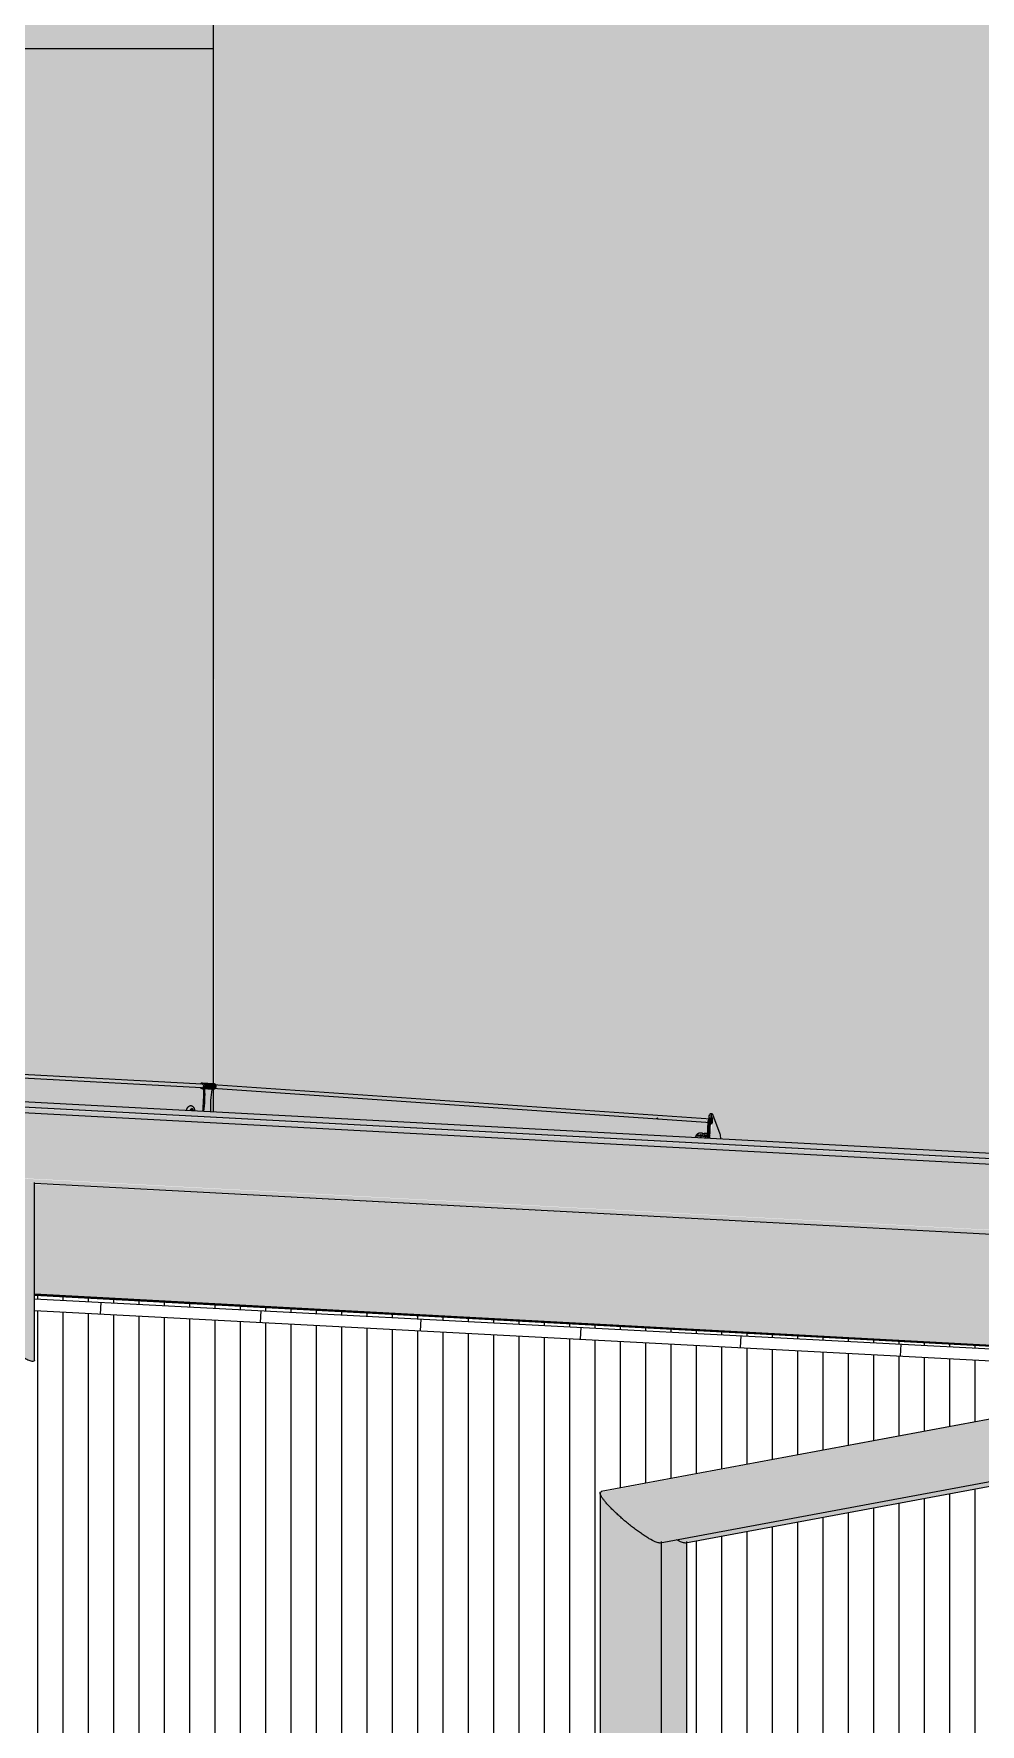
# Model space of a CAD drawing. Header units: millimetres. Extents: x -4612930 to -4329258, y -1064 to 30311.
# Drawn here: x -4517590 to -4515279, y 8950 to 13081 of the extents above; entities that cross this region are included whole.
import ezdxf

# ---------------------------------------------------------------- set-up
doc = ezdxf.new("R2010")
doc.units = ezdxf.units.MM
for name, color, linetype, lineweight in [('A-CLNG', 13, 'Continuous', 5), ('A-CLNG-PATT', 13, 'Continuous', 5), ('A-GENM', 13, 'Continuous', 5), ('A-ROOF', 132, 'Continuous', 5), ('A-ROOF-OTLN', 132, 'Continuous', 5), ('A-ROOF-PATT', 132, 'Continuous', 5), ('A-WALL-PATT', 111, 'Continuous', 5), ('P-SANR-FIXT', 6, 'Continuous', 5), ('Q-SPCQ', 91, 'Continuous', 5)]:
    doc.layers.add(name, color=color, linetype=linetype, lineweight=lineweight)

# ---------------------------------------------------------------- blocks, each defined once
blk = doc.blocks.new('Generic Models 1 - Generic Models 1-392193-SOUTH WEST')
at = {"layer": 'A-GENM'}
h = blk.add_hatch(color=256, dxfattribs=at)
h.paths.add_polyline_path([(-4517150.7, 10446.2), (-4517151.4, 10502.4), (-4517155.3, 10500.4), (-4517158.7, 10454.8), (-4517157, 10446.6), (-4517151.4, 10446.3)])
h.paths.add_polyline_path([(-4517177.5, 10447.7), (-4517175.2, 10471.7), (-4517172.2, 10500.1), (-4517173.7, 10503.6), (-4517181.3, 10506.1), (-4517184.3, 10506.7), (-4518389.3, 10570.1), (-4518394.6, 10567.3), (-4518398, 10521.7), (-4518396.3, 10512.7), (-4517178.4, 10447.7)])
h.paths.add_polyline_path([(-4517197.5, 10449.4), (-4517213.5, 10450.2), (-4517201.1, 10455.1), (-4517198.3, 10452.4)])
h.paths.add_polyline_path([(-4518416.9, 10513.8), (-4518414.6, 10538.5), (-4518411.5, 10566.9), (-4518413.1, 10570.5), (-4518419.4, 10572.1), (-4518423.6, 10573.6), (-4519628.6, 10636.9), (-4519633.7, 10636.1), (-4519637.3, 10588.5), (-4519635.7, 10578.9), (-4518417.7, 10513.9)])
h.paths.add_polyline_path([(-4517181.6, 10514.6), (-4517178, 10516.9), (-4517150.7, 10516.9), (-4517150.7, 13200), (-4520499.3, 13200), (-4520528.4, 12600), (-4520803.7, 12389.6), (-4520803.7, 10709.9), (-4519654.8, 10649.4), (-4519656.7, 10650.6), (-4519626.3, 10647), (-4519624.1, 10646.3), (-4518415.5, 10582.5), (-4518417.3, 10583.7), (-4518387, 10580.2), (-4518381.6, 10579.3), (-4517184, 10514.7)])
h.paths.add_polyline_path([(-4518436.8, 10516.2), (-4518449.4, 10518.7), (-4518440.1, 10521.7), (-4518437.7, 10519.2)])
h.paths.add_polyline_path([(-4519656.4, 10580), (-4519653.9, 10605.3), (-4519650.8, 10633.7), (-4519652.4, 10637.3), (-4519658.7, 10638.9), (-4519663, 10640.4), (-4520803.7, 10701.9), (-4520803.7, 10641.2), (-4519657.1, 10580)])
h.paths.add_polyline_path([(-4519676.2, 10583.1), (-4519688.7, 10585.5), (-4519679.5, 10588.5), (-4519677, 10586.1)])
h = blk.add_hatch(color=256, dxfattribs=at)
edge = h.paths.add_edge_path()
edge.add_line((-4513507.5, 13200), (-4517150.7, 13200))
edge.add_line((-4517150.7, 13200), (-4517148.7, 10514.1))
edge.add_line((-4517148.7, 10514.1), (-4517145.4, 10511.9))
edge.add_line((-4517145.4, 10511.9), (-4517145.8, 10505.4))
edge.add_line((-4517145.8, 10505.4), (-4517150.7, 10502.4))
edge.add_line((-4517150.7, 10502.4), (-4517150.7, 10446.2))
edge.add_line((-4517150.7, 10446.2), (-4515945, 10383))
edge.add_line((-4515945, 10383), (-4515945.4, 10385.1))
edge.add_line((-4515945.4, 10385.1), (-4515972.3, 10386.5))
edge.add_line((-4515972.3, 10386.5), (-4515969.3, 10390.9))
edge.add_line((-4515969.3, 10390.9), (-4515961.6, 10392.5))
edge.add_line((-4515961.6, 10392.5), (-4515953.5, 10391.2))
edge.add_line((-4515953.5, 10391.2), (-4515950, 10392.3))
edge.add_line((-4515950, 10392.3), (-4515944.5, 10392.5))
edge.add_line((-4515944.5, 10392.5), (-4515940.5, 10424.6))
edge.add_line((-4515940.5, 10424.6), (-4515937.9, 10424.5))
edge.add_line((-4515937.9, 10424.5), (-4515935.6, 10418.9))
edge.add_line((-4515935.6, 10418.9), (-4515933.3, 10418.9))
edge.add_line((-4515933.3, 10418.9), (-4515932.5, 10424.2))
edge.add_line((-4515932.5, 10424.2), (-4515931.7, 10439.9))
edge.add_line((-4515931.7, 10439.9), (-4515913.7, 10392.5))
edge.add_line((-4515913.7, 10392.5), (-4515912.6, 10380.1))
edge.add_line((-4515912.6, 10380.1), (-4513739.8, 10264.2))
edge.add_line((-4513739.8, 10264.2), (-4513507.5, 10251.8))
h.paths.add_polyline_path([(-4516064.5, 10430.4), (-4516071.4, 10430.4), (-4516067, 10433.5)])
for p, q in [((-4517150.8, 10515.4), (-4517150.8, 13200)), ((-4519987.3, 13044.9), (-4517150.8, 13044.9)), ((-4517150.8, 10515.4), (-4517150.8, 13044.9)), ((-4517150.8, 10446.2), (-4517150.8, 10502.8)), ((-4517150.8, 10446.2), (-4517150.8, 10502.8))]:
    blk.add_line(p, q, dxfattribs=at)
blk = doc.blocks.new('Downpipe - L Spreader - Default-1877085-SOUTH WEST')
at = {"layer": 'P-SANR-FIXT'}
for points in [[(-4515999.5, 9393.1), (-4514155.7, 9736.9), (-4514164.4, 9739.1), (-4514193.7, 9755.4), (-4514213.7, 9768.1), (-4514215.5, 9738.1), (-4514217.6, 9736.9), (-4516019.8, 9400.8), (-4516008.2, 9395.2)], [(-4516057.4, 5200), (-4515995.6, 5200), (-4515995.6, 9393.8), (-4515999.5, 9393.1), (-4516008.2, 9395.2), (-4516021.8, 9400.5), (-4516057.4, 9393.1), (-4516057.4, 5427.3)]]:
    blk.add_hatch(color=256, dxfattribs=at).paths.add_polyline_path(points)
for p, q in [((-4515998.1, 9393.2), (-4514154.4, 9737)), ((-4515995.4, 5200), (-4515995.4, 9396.5))]:
    blk.add_line(p, q, dxfattribs=at)
blk.add_open_spline([(-4515998.1, 9393.2), (-4515998.5, 9393.1), (-4516000.9, 9392.9), (-4516007.2, 9394.5), (-4516015.4, 9398.4), (-4516019.7, 9400.7)], degree=3, knots=[0.4809899, 0.4809899, 0.4809899, 0.4809899, 0.5, 0.5833333, 0.6584469, 0.6584469, 0.6584469, 0.6584469], dxfattribs=at)
blk = doc.blocks.new('Downpipe - L Spreader - Default-1309617-SOUTH WEST')
at = {"layer": 'P-SANR-FIXT'}
blk.add_hatch(color=256, dxfattribs=at).paths.add_polyline_path([(-4517592.4, 9836.9), (-4517588.5, 9839.1), (-4517588.5, 10273.7), (-4517615.1, 10274.7), (-4517650.4, 10274.7), (-4517649, 9868.4), (-4517614.1, 9845.3), (-4517601.2, 9839.1)])
blk.add_line((-4517588.4, 9840.3), (-4517588.4, 10274.4), dxfattribs=at)
blk.add_open_spline([(-4517588.4, 9840.3), (-4517588.4, 9839.9), (-4517588.6, 9837.8), (-4517591.6, 9836.2), (-4517600.5, 9838.4), (-4517611.4, 9843.7), (-4517621.8, 9849.8), (-4517630.4, 9855.2), (-4517638, 9860.4), (-4517644.3, 9864.9), (-4517647.4, 9867.2), (-4517649, 9868.4)], degree=3, knots=[0.3944422, 0.3944422, 0.3944422, 0.3944422, 0.4166667, 0.5, 0.5833333, 0.6666667, 0.7083333, 0.75, 0.7916667, 0.8125, 0.8333333, 0.8333333, 0.8333333, 0.8333333], dxfattribs=at)
blk = doc.blocks.new('Downpipe - L Spreader - Default-V69-SOUTH WEST')
at = {"layer": 'P-SANR-FIXT'}
for points in [[(-4516156.7, 9456), (-4514312.9, 9799.9), (-4514339.6, 9824.7), (-4514513.9, 9834), (-4514525.9, 9829.7), (-4514400.8, 9820.9), (-4514405, 9793.4), (-4514660.4, 9806.7), (-4516207.1, 9516.8), (-4516205.9, 9510.5), (-4516188.8, 9487.5), (-4516174.2, 9472.3)], [(-4516061.3, 9393.1), (-4514219.7, 9737.5), (-4514231.9, 9741.8), (-4514255.6, 9755.4), (-4514298.7, 9787.8), (-4514312.9, 9799.9), (-4516156.7, 9456), (-4516117.9, 9424.5), (-4516083, 9401.5), (-4516070.1, 9395.2)], [(-4516207.1, 5200), (-4516156.7, 5200), (-4516156.7, 9456), (-4516188.8, 9487.5), (-4516205.9, 9510.5), (-4516207.1, 9510.5), (-4516207.1, 5427.3)], [(-4516156.7, 5200), (-4516057.4, 5200), (-4516057.4, 9393.8), (-4516061.3, 9393.1), (-4516075.8, 9398), (-4516099.4, 9411.5), (-4516137.5, 9439.7), (-4516156.7, 9456), (-4516156.7, 5427.3)]]:
    blk.add_hatch(color=256, dxfattribs=at).paths.add_polyline_path(points)
for p, q in [((-4514660.6, 9806.8), (-4516204.5, 9518.8)), ((-4516060, 9393.2), (-4514216.2, 9737)), ((-4516207.2, 9515.5), (-4516207.2, 5200)), ((-4516057.2, 5200), (-4516057.2, 9396.5))]:
    blk.add_line(p, q, dxfattribs=at)
for points, knots in [([(-4516156.7, 9456), (-4516159.7, 9458.8), (-4516165.8, 9464.3), (-4516174.3, 9472.3), (-4516182.1, 9480.2), (-4516187.8, 9486.3), (-4516192, 9491), (-4516195.8, 9495.5), (-4516199.8, 9500.6), (-4516203.6, 9506.1), (-4516206.1, 9510.7), (-4516207.3, 9514.3), (-4516207.3, 9517.9), (-4516205.3, 9518.9), (-4516203.1, 9518.9)], [0, 0, 0, 0, 0.0416667, 0.0833333, 0.125, 0.1666667, 0.1875, 0.2083333, 0.25, 0.2916667, 0.3333333, 0.375, 0.4166667, 0.5, 0.5, 0.5, 0.5]), ([(-4516060, 9393.2), (-4516060.4, 9393.1), (-4516062.8, 9392.9), (-4516069.3, 9394.5), (-4516080.3, 9399.8), (-4516090.7, 9406), (-4516099.3, 9411.4), (-4516106.9, 9416.6), (-4516113.1, 9421.1), (-4516119.5, 9425.7), (-4516127.6, 9431.9), (-4516137.5, 9439.7), (-4516147.2, 9447.7), (-4516153.6, 9453.2), (-4516156.7, 9456)], [0.4809899, 0.4809899, 0.4809899, 0.4809899, 0.5, 0.5833333, 0.6666667, 0.7083333, 0.75, 0.7916667, 0.8125, 0.8333333, 0.875, 0.9166667, 0.9583333, 1, 1, 1, 1])]:
    blk.add_open_spline(points, degree=3, knots=knots, dxfattribs=at)
blk = doc.blocks.new('Static Line_Sayfa_Metal Deck_Pan Mount - Up to 15 _ pitch - Max 2 Users-1848369-SOUTH WEST')
at = {"layer": 'Q-SPCQ'}
h = blk.add_hatch(color=256, dxfattribs=at)
h.paths.add_polyline_path([(-4517174.3, 10506.2), (-4517172.9, 10509.5), (-4517173, 10510.1), (-4518385, 10573.4), (-4518385.1, 10571.5), (-4517178.7, 10506.4)])
h.paths.add_polyline_path([(-4518413.7, 10573), (-4518412.2, 10575.9), (-4518412.3, 10577), (-4519624.4, 10640.2), (-4519624.4, 10638.3), (-4518418, 10573.3)])
h.paths.add_polyline_path([(-4519653, 10639.9), (-4519651.6, 10642.8), (-4519651.7, 10643.8), (-4520863.7, 10706.9), (-4520863.8, 10705.2), (-4519657.3, 10640.1)])
h.paths.add_polyline_path([(-4520892.3, 10706.7), (-4520890.9, 10709.6), (-4520891, 10710.6), (-4522103.1, 10773.7), (-4522103.1, 10772), (-4520896.7, 10706.9)])
h.paths.add_polyline_path([(-4522131.7, 10773.5), (-4522130.2, 10776.4), (-4522130.4, 10777.5), (-4523342.4, 10840.8), (-4523342.5, 10838.8), (-4522136, 10773.8)])
h.paths.add_polyline_path([(-4523371, 10840.4), (-4523369.6, 10843.3), (-4523369.7, 10844.3), (-4524581.7, 10907.7), (-4524581.8, 10905.7), (-4523375.4, 10840.6)])
h.paths.add_polyline_path([(-4524610.3, 10907.2), (-4524608.9, 10910.6), (-4524609, 10911.1), (-4525821.1, 10974.5), (-4525821.1, 10972.5), (-4524614.1, 10907.4)])
h.paths.add_polyline_path([(-4525849.7, 10974), (-4525848.2, 10977.3), (-4525848.4, 10978), (-4527060.4, 11041.3), (-4527060.5, 11039.3), (-4525854, 10974.3)])
h.paths.add_polyline_path([(-4527089, 11040.9), (-4527087.6, 11044.1), (-4527088.2, 11044.8), (-4528299.7, 11108.2), (-4528299.8, 11106.2), (-4527093.4, 11041.1)])
h.paths.add_polyline_path([(-4528328.4, 11107.7), (-4528326.9, 11110.8), (-4528327, 11111.7), (-4529539.1, 11175), (-4529539.1, 11173), (-4528332.7, 11107.9)])
h.paths.add_polyline_path([(-4529567.7, 11174.5), (-4529566.3, 11177.5), (-4529566.4, 11178.5), (-4530778.4, 11241.9), (-4530778.2, 11239.8), (-4529572, 11174.8)])
h = blk.add_hatch(color=256, dxfattribs=at)
h.paths.add_polyline_path([(-4517172.8, 10510.1), (-4517173.9, 10514.2), (-4518384.8, 10577.5), (-4518384.8, 10575.5), (-4517173, 10510.1)])
h.paths.add_polyline_path([(-4518412.2, 10576.9), (-4518413.2, 10581), (-4519624.2, 10644.3), (-4519624.1, 10642.3), (-4518412.3, 10577)])
h.paths.add_polyline_path([(-4519651.5, 10643.8), (-4519652.6, 10647.8), (-4520863.5, 10711.1), (-4520863.4, 10709.1), (-4519651.7, 10643.8)])
h.paths.add_polyline_path([(-4520890.8, 10710.6), (-4520891.9, 10714.7), (-4522102.8, 10778), (-4522102.8, 10776), (-4520891, 10710.6)])
h.paths.add_polyline_path([(-4522130.2, 10777.5), (-4522131.2, 10781.5), (-4523342.2, 10844.8), (-4523342.1, 10842.8), (-4522130.4, 10777.5)])
h.paths.add_polyline_path([(-4523369.5, 10844.3), (-4523370.6, 10848.4), (-4524581.5, 10911.7), (-4524581.5, 10909.7), (-4523369.7, 10844.3)])
h.paths.add_polyline_path([(-4524608.9, 10911.1), (-4524609.9, 10915.2), (-4525820.9, 10978.5), (-4525820.8, 10976.5), (-4524609, 10911.1)])
h.paths.add_polyline_path([(-4525848.2, 10978), (-4525849.2, 10982), (-4527060.2, 11045.1), (-4527060.1, 11043.3), (-4525848.4, 10978)])
h.paths.add_polyline_path([(-4527087.5, 11044.8), (-4527088.6, 11048.9), (-4528299.5, 11112), (-4528299.5, 11110.2), (-4527087.7, 11044.8)])
h.paths.add_polyline_path([(-4528326.9, 11111.6), (-4528327.9, 11115.7), (-4529538.9, 11178.9), (-4529538.8, 11177), (-4528327, 11111.7)])
h.paths.add_polyline_path([(-4529566.2, 11178.5), (-4529567.3, 11182.5), (-4530778.2, 11245.7), (-4530778.1, 11243.8), (-4529566.4, 11178.5)])
h = blk.add_hatch(color=256, dxfattribs=at)
h.paths.add_polyline_path([(-4517176.4, 10505.1), (-4517178.7, 10506.4), (-4517178.7, 10505.2)])
h.paths.add_polyline_path([(-4517173.9, 10514.2), (-4517179.5, 10515.7), (-4517178, 10514.4)])
for points in [[(-4517151.4, 10502.4), (-4517145.8, 10505.4), (-4517147.6, 10513.4), (-4517150.8, 10515.4), (-4517176.6, 10516), (-4517172.8, 10511.1), (-4517175.3, 10505.7), (-4517175.4, 10503.7), (-4517153.7, 10502.6)], [(-4517174.6, 10447.5), (-4517172.2, 10476.2), (-4517173, 10502.6), (-4517175.1, 10502.4), (-4517175.6, 10467.1), (-4517175.6, 10447.6)], [(-4517158.5, 10446.6), (-4517157, 10486.6), (-4517155, 10502.8), (-4517172.2, 10502.8), (-4517173.5, 10455.6), (-4517174.5, 10447.5), (-4517160.6, 10446.8)], [(-4517155, 10502.8), (-4517157, 10504), (-4517157, 10502.9)], [(-4517197.5, 10449.4), (-4517201.1, 10455.1), (-4517203.7, 10456.8), (-4517208.7, 10453.4), (-4517208.9, 10452.4), (-4517208.9, 10450), (-4517198.6, 10449.4)], [(-4516064.5, 10430.4), (-4516067, 10433.5), (-4516071.4, 10430.4)], [(-4515940.1, 10381.6), (-4515937.9, 10424.5), (-4515942.8, 10424.5), (-4515944.3, 10381.8), (-4515940.5, 10381.6)], [(-4515964.1, 10386.1), (-4515964.3, 10392.5), (-4515969.5, 10390.6), (-4515972.3, 10386.5), (-4515969.3, 10386.3)], [(-4515953.5, 10385.5), (-4515955.7, 10390.6), (-4515963, 10392.5), (-4515964.1, 10386.1), (-4515955.7, 10385.6)], [(-4515954.9, 10382.4), (-4515956.6, 10383.5), (-4515955.4, 10382.4)], [(-4515951.2, 10385.4), (-4515951.2, 10391.9), (-4515954.9, 10388.8), (-4515955.7, 10385.6), (-4515953.5, 10385.5)], [(-4515951.8, 10382.2), (-4515953.5, 10383.4), (-4515953.5, 10382.3)], [(-4515944.8, 10385), (-4515945.4, 10390.8), (-4515950, 10392.3), (-4515951.2, 10385.4), (-4515945.4, 10385.1)], [(-4515945, 10381.9), (-4515946.8, 10383), (-4515945.4, 10381.9)]]:
    blk.add_hatch(color=256, dxfattribs=at).paths.add_polyline_path(points)
h = blk.add_hatch(color=256, dxfattribs=at)
h.paths.add_polyline_path([(-4515913, 10380.2), (-4515913.7, 10392.5), (-4515931.7, 10439.9), (-4515933.3, 10418.9), (-4515937.9, 10381.5), (-4515913.7, 10380.2)])
h.paths.add_polyline_path([(-4515939.7, 10381.6), (-4515935.5, 10419), (-4515937.9, 10424.5), (-4515940.1, 10381.6)])
h = blk.add_hatch(color=256, dxfattribs=at)
h.paths.add_polyline_path([(-4515964.7, 10382.9), (-4515964.6, 10384), (-4515966.9, 10383)])
h.paths.add_polyline_path([(-4515967.3, 10383.1), (-4515967.7, 10384.1), (-4515967.7, 10383.1)])
for p, q in [((-4530797.8, 11240.9), (-4517164.7, 10505.7)), ((-4517164.3, 10513.6), (-4530797.4, 11248.9)), ((-4517180, 10505.3), (-4517180, 10505.3)), ((-4517178.7, 10503.9), (-4517151.4, 10502.4)), ((-4517150.7, 10515.4), (-4517178, 10516.9)), ((-4517175.1, 10503.9), (-4517175.2, 10502.7)), ((-4517175.2, 10502.7), (-4517172.2, 10502.6)), ((-4517172.2, 10503.7), (-4517170.9, 10505.7)), ((-4517172.2, 10502.6), (-4517172.2, 10503.7)), ((-4517155, 10502.8), (-4517172.2, 10503.7)), ((-4517165, 10505.7), (-4515936.8, 10420.4)), ((-4515936.3, 10428.4), (-4517164.4, 10513.7)), ((-4517153.7, 10504.8), (-4517155, 10502.8)), ((-4517155, 10502.8), (-4517155, 10501.6)), ((-4517216.6, 10450.4), (-4517216.7, 10449.4)), ((-4517197.3, 10448.3), (-4517197.3, 10449.4)), ((-4515945, 10381.9), (-4515942.8, 10424.7)), ((-4515937.9, 10424.5), (-4515940.1, 10381.6)), ((-4515933.2, 10441.8), (-4515938.1, 10442)), ((-4515936.5, 10440.2), (-4515932.3, 10428.9)), ((-4515913.7, 10392.5), (-4515931.7, 10439.9)), ((-4515973.3, 10385.8), (-4515974.3, 10385.3)), ((-4515960.4, 10385.1), (-4515961.4, 10384.6)), ((-4515949.3, 10384), (-4515950.2, 10384.6))]:
    blk.add_line(p, q, dxfattribs=at)
at = {"layer": 'Q-SPCQ', "flags": 128}
for points in [[(-4517183.3, 10506.1), (-4517183.1, 10505.9), (-4517182.9, 10505.7), (-4517182.7, 10505.6), (-4517182.5, 10505.4), (-4517182.3, 10505.2), (-4517182.1, 10505.1), (-4517181.9, 10504.9), (-4517181.6, 10504.8), (-4517181.4, 10504.7), (-4517181.2, 10504.5), (-4517180.9, 10504.4), (-4517180.7, 10504.3), (-4517180.4, 10504.2), (-4517180.2, 10504.2), (-4517179.9, 10504.1), (-4517179.6, 10504), (-4517179.4, 10504), (-4517179.1, 10503.9), (-4517178.8, 10503.9), (-4517178.7, 10503.9)], [(-4517178, 10516.9), (-4517178.3, 10516.9), (-4517178.5, 10516.9), (-4517178.8, 10516.9), (-4517179.1, 10516.9), (-4517179.3, 10516.8), (-4517179.6, 10516.8), (-4517179.9, 10516.7), (-4517180.1, 10516.7), (-4517180.4, 10516.6), (-4517180.7, 10516.5), (-4517180.9, 10516.4), (-4517181.2, 10516.3), (-4517181.4, 10516.2), (-4517181.6, 10516), (-4517181.9, 10515.9), (-4517182.1, 10515.7), (-4517182.3, 10515.6), (-4517182.5, 10515.4), (-4517182.7, 10515.3), (-4517182.9, 10515.1)], [(-4517151.4, 10502.4), (-4517151.2, 10502.4), (-4517150.9, 10502.4), (-4517150.6, 10502.4), (-4517150.3, 10502.5), (-4517150.1, 10502.5), (-4517149.8, 10502.6), (-4517149.5, 10502.6), (-4517149.3, 10502.7), (-4517149, 10502.8), (-4517148.8, 10502.8), (-4517148.5, 10502.9), (-4517148.3, 10503.1), (-4517148, 10503.2), (-4517147.8, 10503.3), (-4517147.6, 10503.4), (-4517147.3, 10503.6), (-4517147.1, 10503.7), (-4517146.9, 10503.9), (-4517146.7, 10504.1), (-4517146.5, 10504.2), (-4517146.3, 10504.4), (-4517146.2, 10504.6), (-4517146, 10504.8), (-4517145.8, 10505), (-4517145.7, 10505.2), (-4517145.5, 10505.4), (-4517145.4, 10505.7), (-4517145.3, 10505.9), (-4517145.2, 10506.1), (-4517145.1, 10506.3), (-4517145, 10506.6), (-4517144.9, 10506.8), (-4517144.8, 10507), (-4517144.7, 10507.3), (-4517144.7, 10507.5), (-4517144.6, 10507.8), (-4517144.6, 10508), (-4517144.5, 10508.3), (-4517144.5, 10508.5), (-4517144.5, 10508.8), (-4517144.5, 10509), (-4517144.5, 10509.3), (-4517144.5, 10509.5), (-4517144.6, 10509.8), (-4517144.6, 10510), (-4517144.7, 10510.3), (-4517144.7, 10510.5), (-4517144.8, 10510.8), (-4517144.9, 10511), (-4517144.9, 10511.2), (-4517145, 10511.5), (-4517145.1, 10511.7), (-4517145.3, 10511.9), (-4517145.4, 10512.2), (-4517145.5, 10512.4), (-4517145.7, 10512.6), (-4517145.8, 10512.8), (-4517146, 10513), (-4517146.1, 10513.2), (-4517146.3, 10513.4), (-4517146.5, 10513.6), (-4517146.7, 10513.8), (-4517146.9, 10513.9), (-4517147.1, 10514.1), (-4517147.3, 10514.3), (-4517147.5, 10514.4), (-4517147.8, 10514.5), (-4517148, 10514.7), (-4517148.3, 10514.8), (-4517148.5, 10514.9), (-4517148.8, 10515), (-4517149, 10515.1), (-4517149.3, 10515.2), (-4517149.5, 10515.2), (-4517149.8, 10515.3), (-4517150.1, 10515.4), (-4517150.3, 10515.4), (-4517150.6, 10515.4), (-4517150.7, 10515.4)], [(-4517216.6, 10450.4), (-4517216.6, 10450.9), (-4517216.6, 10451.4), (-4517216.5, 10451.9), (-4517216.4, 10452.4), (-4517216.3, 10452.9), (-4517216.1, 10453.4), (-4517216, 10453.9), (-4517215.8, 10454.4), (-4517215.6, 10454.8), (-4517215.4, 10455.3), (-4517215.1, 10455.8), (-4517214.9, 10456.2), (-4517214.6, 10456.6), (-4517214.3, 10457.1), (-4517214, 10457.5), (-4517213.7, 10457.9), (-4517213.4, 10458.3), (-4517213, 10458.6), (-4517212.7, 10459), (-4517212.3, 10459.3), (-4517211.9, 10459.7), (-4517211.5, 10460), (-4517211.1, 10460.3), (-4517210.6, 10460.6), (-4517210.2, 10460.8), (-4517209.8, 10461.1), (-4517209.3, 10461.3), (-4517208.8, 10461.5), (-4517208.4, 10461.7), (-4517207.9, 10461.9), (-4517207.4, 10462), (-4517206.9, 10462.1), (-4517206.4, 10462.3), (-4517206.3, 10462.3)], [(-4517206.3, 10462.3), (-4517205.8, 10462.1), (-4517205.3, 10461.9), (-4517204.9, 10461.7), (-4517204.4, 10461.5), (-4517204, 10461.3), (-4517203.5, 10461), (-4517203.1, 10460.8), (-4517202.7, 10460.5), (-4517202.2, 10460.2), (-4517201.8, 10459.9), (-4517201.5, 10459.5), (-4517201.1, 10459.2), (-4517200.7, 10458.8), (-4517200.4, 10458.4), (-4517200.1, 10458), (-4517199.7, 10457.6), (-4517199.4, 10457.2), (-4517199.2, 10456.8), (-4517198.9, 10456.3), (-4517198.7, 10455.9), (-4517198.4, 10455.4), (-4517198.2, 10455), (-4517198, 10454.5), (-4517197.9, 10454), (-4517197.7, 10453.5), (-4517197.6, 10453), (-4517197.5, 10452.5), (-4517197.4, 10452), (-4517197.3, 10451.5), (-4517197.3, 10451), (-4517197.3, 10450.5), (-4517197.3, 10450), (-4517197.3, 10449.5), (-4517197.3, 10449.4)], [(-4515974.8, 10384.5), (-4515974.8, 10384.5), (-4515974.8, 10384.6), (-4515974.8, 10384.6), (-4515974.8, 10384.6), (-4515974.8, 10384.7), (-4515974.8, 10384.7), (-4515974.7, 10384.8), (-4515974.7, 10384.8), (-4515974.7, 10384.8), (-4515974.7, 10384.9), (-4515974.7, 10384.9), (-4515974.7, 10384.9), (-4515974.6, 10385), (-4515974.6, 10385), (-4515974.6, 10385), (-4515974.6, 10385.1), (-4515974.5, 10385.1), (-4515974.5, 10385.1), (-4515974.5, 10385.2), (-4515974.5, 10385.2), (-4515974.4, 10385.2), (-4515974.4, 10385.2), (-4515974.4, 10385.3), (-4515974.3, 10385.3), (-4515974.3, 10385.3), (-4515974.3, 10385.3)], [(-4515973.3, 10385.8), (-4515973.3, 10385.8), (-4515973.3, 10385.9), (-4515973.2, 10385.9), (-4515973.2, 10385.9), (-4515973.2, 10385.9), (-4515973.1, 10386), (-4515973.1, 10386), (-4515973.1, 10386), (-4515973.1, 10386), (-4515973, 10386.1), (-4515973, 10386.1), (-4515973, 10386.1), (-4515973, 10386.2), (-4515972.9, 10386.2), (-4515972.9, 10386.2), (-4515972.9, 10386.3), (-4515972.9, 10386.3), (-4515972.9, 10386.3), (-4515972.9, 10386.4), (-4515972.8, 10386.4), (-4515972.8, 10386.5), (-4515972.8, 10386.5), (-4515972.8, 10386.5)], [(-4515972.8, 10386.5), (-4515972.7, 10387), (-4515972.6, 10387.4), (-4515972.5, 10387.8), (-4515972.4, 10388.2), (-4515972.2, 10388.7), (-4515972, 10389.1), (-4515971.8, 10389.5), (-4515971.6, 10389.9), (-4515971.4, 10390.3), (-4515971.1, 10390.6), (-4515970.9, 10391), (-4515970.6, 10391.4), (-4515970.3, 10391.7), (-4515970, 10392.1), (-4515969.7, 10392.4), (-4515969.4, 10392.7), (-4515969.1, 10393), (-4515968.7, 10393.3), (-4515968.4, 10393.5), (-4515968, 10393.8), (-4515967.6, 10394), (-4515967.2, 10394.3), (-4515966.8, 10394.5), (-4515966.4, 10394.7), (-4515966, 10394.8), (-4515965.6, 10395), (-4515965.2, 10395.1), (-4515964.7, 10395.3), (-4515964.3, 10395.4), (-4515963.8, 10395.5), (-4515963.4, 10395.5), (-4515963, 10395.6), (-4515962.5, 10395.6), (-4515962.1, 10395.7), (-4515961.6, 10395.7), (-4515961.2, 10395.6)], [(-4515961.9, 10384), (-4515961.9, 10384), (-4515961.9, 10384.1), (-4515961.8, 10384.1), (-4515961.8, 10384.1), (-4515961.8, 10384.2), (-4515961.8, 10384.2), (-4515961.8, 10384.2), (-4515961.8, 10384.3), (-4515961.7, 10384.3), (-4515961.7, 10384.3), (-4515961.7, 10384.4), (-4515961.7, 10384.4), (-4515961.6, 10384.4), (-4515961.6, 10384.5), (-4515961.6, 10384.5), (-4515961.5, 10384.5), (-4515961.5, 10384.5), (-4515961.5, 10384.6), (-4515961.4, 10384.6), (-4515961.4, 10384.6), (-4515961.4, 10384.6)], [(-4515961.2, 10395.6), (-4515960.8, 10395.6), (-4515960.3, 10395.6), (-4515959.9, 10395.5), (-4515959.4, 10395.4), (-4515959, 10395.3), (-4515958.6, 10395.2), (-4515958.1, 10395), (-4515957.7, 10394.9), (-4515957.3, 10394.7), (-4515956.9, 10394.5), (-4515956.5, 10394.3), (-4515956.1, 10394.1), (-4515955.7, 10393.9), (-4515955.3, 10393.6), (-4515955, 10393.4), (-4515954.6, 10393.1), (-4515954.3, 10392.8), (-4515954, 10392.5), (-4515953.6, 10392.2), (-4515953.3, 10391.8), (-4515953, 10391.5), (-4515952.8, 10391.1), (-4515952.5, 10390.8), (-4515952.3, 10390.4), (-4515952, 10390), (-4515951.8, 10389.6), (-4515951.6, 10389.2), (-4515951.4, 10388.8), (-4515951.3, 10388.4), (-4515951.1, 10387.9), (-4515951, 10387.5), (-4515950.9, 10387.1), (-4515950.8, 10386.6), (-4515950.7, 10386.2), (-4515950.6, 10385.8), (-4515950.6, 10385.3)], [(-4515960.4, 10385.1), (-4515960.4, 10385.1), (-4515960.4, 10385.2), (-4515960.3, 10385.2), (-4515960.3, 10385.2), (-4515960.3, 10385.2), (-4515960.3, 10385.3), (-4515960.2, 10385.3), (-4515960.2, 10385.3), (-4515960.2, 10385.3), (-4515960.1, 10385.4), (-4515960.1, 10385.4), (-4515960.1, 10385.4), (-4515960.1, 10385.5)], [(-4515956.8, 10391.7), (-4515956.5, 10392), (-4515956.2, 10392.3), (-4515955.8, 10392.6), (-4515955.5, 10392.8), (-4515955.1, 10393.1), (-4515954.7, 10393.3), (-4515954.3, 10393.6), (-4515953.9, 10393.8), (-4515953.5, 10394), (-4515953.1, 10394.1), (-4515952.7, 10394.3), (-4515952.3, 10394.5), (-4515951.8, 10394.6), (-4515951.4, 10394.7), (-4515951, 10394.8), (-4515950.5, 10394.9), (-4515950.1, 10394.9), (-4515949.6, 10394.9), (-4515949.2, 10395), (-4515948.7, 10395), (-4515948.3, 10395)], [(-4515950.6, 10385.3), (-4515950.6, 10385.3), (-4515950.6, 10385.3), (-4515950.6, 10385.2), (-4515950.6, 10385.2), (-4515950.6, 10385.2), (-4515950.5, 10385.1), (-4515950.5, 10385.1), (-4515950.5, 10385), (-4515950.5, 10385), (-4515950.5, 10385), (-4515950.5, 10384.9), (-4515950.4, 10384.9), (-4515950.4, 10384.9), (-4515950.4, 10384.8), (-4515950.4, 10384.8), (-4515950.3, 10384.8), (-4515950.3, 10384.7), (-4515950.3, 10384.7), (-4515950.3, 10384.7), (-4515950.2, 10384.7), (-4515950.2, 10384.6), (-4515950.2, 10384.6), (-4515950.2, 10384.6)], [(-4515949.3, 10384), (-4515949.2, 10384), (-4515949.2, 10384), (-4515949.2, 10383.9), (-4515949.2, 10383.9), (-4515949.1, 10383.9), (-4515949.1, 10383.8), (-4515949.1, 10383.8), (-4515949, 10383.8), (-4515949, 10383.8), (-4515949, 10383.7), (-4515949, 10383.7), (-4515949, 10383.7), (-4515948.9, 10383.6), (-4515948.9, 10383.6), (-4515948.9, 10383.5), (-4515948.9, 10383.5), (-4515948.9, 10383.5), (-4515948.9, 10383.4), (-4515948.9, 10383.4), (-4515948.9, 10383.4), (-4515948.8, 10383.3), (-4515948.8, 10383.3), (-4515948.8, 10383.2), (-4515948.8, 10383.2), (-4515948.8, 10383.2), (-4515948.8, 10383.1)], [(-4515948.3, 10395), (-4515947.9, 10394.9), (-4515947.4, 10394.9), (-4515947, 10394.8), (-4515946.5, 10394.7), (-4515946.1, 10394.6), (-4515945.7, 10394.5), (-4515945.2, 10394.4), (-4515944.8, 10394.2), (-4515944.4, 10394)], [(-4515938.7, 10388.5), (-4515938.6, 10388.1), (-4515938.4, 10387.7)]]:
    blk.add_lwpolyline(points, dxfattribs=at)
at = {"layer": 'Q-SPCQ'}
for centre, major_axis, ratio, start_param, end_param in [((-4517179.7, 10510.5), (0.28, 5.21), 0.976595, 0.001555, 0.702697), ((-4517179.7, 10510.5), (0.28, 5.21), 0.976595, 3.143148, 4.190345), ((-4517179.7, 10510.5), (0.28, 5.21), 0.976595, 5.237543, 6.28474), ((-4517190.3, 10472.5), (3.7, 69.9), 0.215086, 4.358072, 5.170829), ((-4517179.7, 10510.5), (0.28, 5.21), 0.976595, 4.312149, 5.11508), ((-4517187.3, 10472.3), (3.7, 69.9), 0.215086, 4.358025, 5.170829), ((-4517143.2, 10470), (3.7, 69.9), 0.215086, 1.111671, 1.92434), ((-4517149.7, 10508.9), (0.28, 5.21), 0.976595, 4.190345, 5.237543), ((-4515939, 10424.5), (0.9, 17.5), 0.215086, 5.829057, 7.853639), ((-4515939, 10424.5), (0.39, 7.49), 0.215086, 0, 1.570454), ((-4515936.6, 10424.4), (0.22, 3.99), 0.976595, 4.713944, 7.855537), ((-4515939, 10424.5), (0.39, 7.49), 0.215086, 4.712047, 6.282843), ((-4515934.1, 10424.3), (0.9, 17.5), 0.215086, 5.829057, 7.853639), ((-4515934.1, 10424.3), (0.39, 7.49), 0.215086, 1.570454, 3.14125), ((-4515936.6, 10424.4), (0.22, 3.99), 0.976595, 3.404947, 4.713944), ((-4515934.1, 10424.3), (0.39, 7.49), 0.215086, 0, 1.570454), ((-4515934.1, 10424.3), (0.39, 7.49), 0.215086, 3.141593, 4.712047), ((-4515934.1, 10424.3), (0.39, 7.49), 0.215086, 4.712047, 6.282843), ((-4515916.2, 10376.9), (0.9, 17.5), 0.215086, 4.935449, 5.829057)]:
    blk.add_ellipse(centre, major_axis=major_axis, ratio=ratio, start_param=start_param, end_param=end_param, dxfattribs=at)
blk = doc.blocks.new('GT01 - GT01-2642391-SOUTH WEST')
at = {"layer": 'A-GENM'}
for points in [[(-4499486.7, 9490.4), (-4499488.2, 9503.4), (-4531173.5, 11194.8), (-4531174.6, 10998.7), (-4531009.9, 11000.9), (-4530823.7, 11155.5), (-4530827.1, 11160.4), (-4530829, 11158.9), (-4530847.7, 11164.5), (-4499488.2, 9490.5)], [(-4499141.7, 9469.5), (-4499160.8, 9473), (-4530847.7, 11164.5), (-4530828.6, 11160.9), (-4499328.9, 9479.5)], [(-4499139.3, 9457.9), (-4499136.8, 9462), (-4499138.9, 9468.1), (-4499141.7, 9469.5), (-4530825.8, 11159.5), (-4530823.7, 11155.1), (-4530822.4, 11149.1), (-4499141.7, 9458)], [(-4499321.8, 9307.9), (-4499139.3, 9457.9), (-4530826.2, 11149.3), (-4531008.7, 10999.3), (-4499481.8, 9316.4)], [(-4499488.2, 9305.3), (-4499328.9, 9305.3), (-4531015.8, 10996.7), (-4531174.6, 10996.6), (-4530361.1, 10955.3), (-4530278.6, 10951.1), (-4530278.6, 10948.8), (-4527434.2, 10799.1), (-4527413.5, 10798), (-4527413.5, 10795.9), (-4517671.1, 10277.9), (-4517588.5, 10273.7), (-4517588.5, 10271.4), (-4514234.4, 10094.5), (-4514151.8, 10090.3), (-4514151.8, 10088), (-4512487, 10001.2), (-4512404.5, 9997), (-4512404.5, 9994.7), (-4510781.9, 9910.2), (-4510699.4, 9906), (-4510699.4, 9903.7), (-4507200.6, 9719), (-4507118, 9714.8), (-4507118, 9712.5), (-4504934.4, 9598), (-4504851.8, 9593.9), (-4504851.8, 9591.5), (-4501724.2, 9426.7), (-4501641.6, 9422.5), (-4501641.6, 9420.2), (-4499489.6, 9305.3)], [(-4499328.9, 9305.3), (-4499324, 9308), (-4531010.9, 10997.9), (-4531008.7, 10996.3), (-4499334.5, 9305.6)]]:
    blk.add_hatch(color=256, dxfattribs=at).paths.add_polyline_path(points)
for p, q in [((-4499486.6, 9503.3), (-4531173.5, 11194.8)), ((-4499160.8, 9473), (-4530847.7, 11164.5)), ((-4499139.3, 9457.9), (-4530826.2, 11149.3)), ((-4514286.4, 10095.1), (-4517588.5, 10271.4))]:
    blk.add_line(p, q, dxfattribs=at)
blk = doc.blocks.new('Area 51 Ceiling - External FC - Area 51 Ceiling - External FC-2924300-SOUTH WEST')
at = {"layer": 'A-CLNG-PATT'}
h = blk.add_hatch(dxfattribs=at)
h.set_pattern_fill('FP_155', color=256, style=0, pattern_type=2)
h.set_pattern_definition([(87.319, (-4513507.44, 10031.7), (-391.649, 0.0004), []), (180, (-4513507.4, 10031.7), (-112.24, -2397.06), [])])
h.paths.add_polyline_path([(-4500923.2, 9086.8), (-4500922.1, 9108.4), (-4501641.6, 9146.8), (-4501641.6, 9124.5), (-4501312, 9107.2)])
h.paths.add_polyline_path([(-4501892.4, 9137.6), (-4501887.2, 9156.6), (-4501886.2, 9159.9), (-4504851.8, 9318.2), (-4504851.8, 9292.7), (-4501892.7, 9137.6)])
h.paths.add_polyline_path([(-4505063.3, 9303.8), (-4505063.3, 9329.5), (-4507118, 9439.2), (-4507118, 9411.5), (-4505224.4, 9312.2)])
h.paths.add_polyline_path([(-4507329.5, 9422.5), (-4507329.5, 9450.5), (-4510699.4, 9629.2), (-4510699.4, 9599.2), (-4507334, 9422.8)])
h.paths.add_polyline_path([(-4510952.1, 9612.4), (-4510946.8, 9642.2), (-4512404.5, 9718.6), (-4512404.5, 9688.5), (-4510952.1, 9612.4)])
h.paths.add_polyline_path([(-4512657.3, 9701.8), (-4512653.9, 9720.8), (-4512652, 9731.5), (-4514151.8, 9810.1), (-4514151.8, 9780.1), (-4512657.3, 9701.8)])
h.paths.add_polyline_path([(-4514405, 9793.4), (-4514402.3, 9823.3), (-4517588.5, 9990.2), (-4517588.5, 9960.2), (-4514405.8, 9793.4)])
h.paths.add_polyline_path([(-4517800, 9971.3), (-4517800, 10001.3), (-4521083.6, 10173.4), (-4521083.6, 10143.4), (-4517882.4, 9975.6)])
h.paths.add_polyline_path([(-4521295.1, 10154.5), (-4521295.1, 10184.5), (-4524294.5, 10341.1), (-4524294.5, 10311.6), (-4521334.6, 10156.5)])
h.paths.add_polyline_path([(-4524506, 10322.7), (-4524506, 10352.8), (-4527413.5, 10505.1), (-4527413.5, 10475.1), (-4524556.6, 10325.4)])
h.paths.add_polyline_path([(-4527625, 10486.2), (-4527625, 10516.2), (-4530278.6, 10655.3), (-4530278.6, 10625.3), (-4527778.6, 10494.2)])
h.paths.add_polyline_path([(-4530524.3, 10638.1), (-4530514.8, 10654.4), (-4530513.2, 10656.3), (-4530497.6, 10660.6), (-4530490, 10662.8), (-4530491.1, 10666.4), (-4531305.1, 10709.1), (-4531306.7, 10679.1), (-4530524.6, 10638.1)])
at = {"layer": 'A-CLNG'}
for p, q in [((-4517588.5, 9990.2), (-4514402.3, 9823.3)), ((-4514405.9, 9793.4), (-4517588.5, 9960.2))]:
    blk.add_line(p, q, dxfattribs=at)

msp = doc.modelspace()

# ---------------------------------------------------------------- hatches: boundary and pattern name
at = {"layer": 'A-ROOF'}
h = msp.add_hatch(color=256, dxfattribs=at)
h.paths.add_polyline_path([(-4499488.2, 9034.8), (-4499489.6, 9305.3), (-4501641.6, 9420.2), (-4501641.6, 9149.7), (-4499517.4, 9036.3)])
h.paths.add_polyline_path([(-4501776.3, 9156.9), (-4501776.3, 9427.4), (-4504851.8, 9591.5), (-4504851.8, 9321.1), (-4502002.4, 9169)])
h.paths.add_polyline_path([(-4504986.5, 9328.3), (-4504986.5, 9598.7), (-4507118, 9712.5), (-4507118, 9442), (-4504994.3, 9328.7)])
h.paths.add_polyline_path([(-4507252.7, 9449.2), (-4507252.7, 9719.7), (-4510699.4, 9903.7), (-4510699.4, 9633.2), (-4507295.7, 9451.5)])
h.paths.add_polyline_path([(-4510834, 9640.4), (-4510834, 9910.8), (-4512404.5, 9994.7), (-4512404.5, 9724.2), (-4510978.1, 9648.1)])
h.paths.add_polyline_path([(-4512539.1, 9731.4), (-4512539.1, 10001.9), (-4514151.8, 10088), (-4514151.8, 9817.5), (-4512589.1, 9734.1)])
h.paths.add_polyline_path([(-4514286.4, 9824.7), (-4514286.4, 10095.1), (-4517588.5, 10269.9), (-4517588.5, 10000.9), (-4514430.2, 9832.4)])
h.paths.add_polyline_path([(-4517723.1, 10008.1), (-4517723.1, 10278.6), (-4527413.5, 10795.9), (-4527413.5, 10525.4), (-4524429.1, 10366.1), (-4524429.1, 10619.9), (-4524294.5, 10619.9), (-4524294.5, 10358.9), (-4521218.2, 10194.7), (-4521218.2, 10449.9), (-4521083.6, 10449.9), (-4521083.6, 10187.5), (-4517882.4, 10016.6)])
h.paths.add_polyline_path([(-4527548.1, 10532.6), (-4527548.1, 10799.9), (-4527517.3, 10801.4), (-4530278.6, 10948.8), (-4530278.6, 10678.3), (-4527548.5, 10532.6)])
h.paths.add_polyline_path([(-4530413.2, 10685.5), (-4530413.2, 10956), (-4531175.1, 10996.6), (-4531175.1, 10726.2), (-4530540.3, 10692.3)])
at = {"layer": 'A-ROOF-PATT'}
h = msp.add_hatch(dxfattribs=at)
h.set_pattern_fill('FP_18', color=256, style=0, pattern_type=2)
h.set_pattern_definition([(176.944, (-4515352.49, 9880.006), (-314.856616, 0.002632), [])])
h.paths.add_polyline_path([(-4499481.8, 9034.1), (-4501641.6, 9148.3), (-4501641.6, 9146.8), (-4499488.2, 9034.2)])
h.paths.add_polyline_path([(-4501776.3, 9156.6), (-4504851.8, 9318.9), (-4504851.8, 9318.2), (-4501783.5, 9156.6)])
h.paths.add_polyline_path([(-4504986.5, 9328), (-4507118, 9439.9), (-4507118, 9439.2), (-4504993.8, 9328)])
h.paths.add_polyline_path([(-4507252.7, 9448.9), (-4510699.4, 9631.1), (-4510699.4, 9630.3), (-4507260, 9449)])
h.paths.add_polyline_path([(-4510834, 9640.1), (-4512404.5, 9722.1), (-4512404.5, 9721.4), (-4510841.3, 9640.1), (-4510834.8, 9640.1)])
h.paths.add_polyline_path([(-4512539.1, 9731.1), (-4514151.8, 9815.3), (-4514151.8, 9814.6), (-4512546.4, 9731.2)])
h.paths.add_polyline_path([(-4514286.4, 9824.4), (-4517588.5, 9998.8), (-4517588.5, 9998.1), (-4514292.4, 9824.4)])
h.paths.add_polyline_path([(-4517723.1, 10007.8), (-4521083.6, 10185.4), (-4521083.6, 10184.6), (-4517730.4, 10007.9)])
h.paths.add_polyline_path([(-4521218.2, 10194.4), (-4524294.5, 10356.8), (-4524294.5, 10356), (-4521225.5, 10194.4), (-4521219.5, 10194.4)])
h.paths.add_polyline_path([(-4524429.1, 10365.8), (-4527413.5, 10523.2), (-4527413.5, 10522.5), (-4524436.4, 10365.8)])
h.paths.add_polyline_path([(-4527548.1, 10532.3), (-4530278.6, 10676.2), (-4530278.6, 10675.5), (-4527555.4, 10532.3), (-4527548.5, 10532.3)])
h.paths.add_polyline_path([(-4530413.2, 10685.2), (-4531209.8, 10725.9), (-4531223.2, 10725.9), (-4530420.5, 10685.3)])
at = {"layer": 'A-WALL-PATT'}
h = msp.add_hatch(dxfattribs=at)
h.set_pattern_fill('FP_14', color=256, style=0, pattern_type=2)
h.set_pattern_definition([(90, (-4502919.34, 7600), (-61.859, 4e-15), [])])
h.paths.add_polyline_path([(-4520183.8, 7600), (-4519643.8, 7600), (-4519642.6, 9617.5), (-4519636.4, 9619.6), (-4517800, 9962.8), (-4517802.1, 9971.4), (-4521083.6, 10143.4), (-4521083.6, 9989.1), (-4521087.5, 9986.9), (-4522927.3, 9643.1), (-4522927.3, 7600), (-4520644.1, 7600)])
h.paths.add_polyline_path([(-4524844.3, 7600), (-4523138.8, 7600), (-4523137.6, 9767.5), (-4523131.4, 9769.6), (-4521295.1, 10112.8), (-4521295.1, 10154.5), (-4524294.5, 10311.6), (-4524294.5, 10159.1), (-4524298.4, 10156.9), (-4526138.2, 9813.1), (-4526138.2, 7600), (-4526106.7, 7600), (-4526106.7, 8400), (-4525716, 8400), (-4525716, 7600), (-4524901.8, 7600)])
h.paths.add_polyline_path([(-4529817.5, 7600), (-4529468.7, 7600), (-4529467.5, 10117.5), (-4529461.3, 10119.6), (-4527625, 10462.8), (-4527625, 10486.2), (-4530278.6, 10625.3), (-4530278.6, 10539.1), (-4530282.5, 10536.9), (-4532122.3, 10193.1), (-4532122.3, 9288.6), (-4530858.5, 9288.6), (-4530858.5, 8800), (-4529817.5, 8800), (-4529817.5, 7700)])
h.paths.add_polyline_path([(-4526349.7, 7600), (-4526348.5, 9937.5), (-4526342.3, 9939.6), (-4524506, 10282.8), (-4524506, 10322.7), (-4527413.5, 10475.1), (-4527413.5, 10339.1), (-4527417.4, 10336.9), (-4529257.3, 9993.1), (-4529257.3, 7600), (-4526397.7, 7600)])
h.paths.add_polyline_path([(-4512358.9, 7600), (-4509173.3, 7600), (-4509172.1, 9077.5), (-4509165.9, 9079.6), (-4507334, 9422.8), (-4510699.4, 9599.2), (-4510699.4, 9549.1), (-4510703.3, 9546.9), (-4512543.1, 9203.1), (-4512543.1, 7600)])
h.paths.add_polyline_path([(-4512754.6, 7600), (-4512753.4, 9327.5), (-4512747.2, 9329.6), (-4511169.6, 9623.8), (-4512404.5, 9688.5), (-4512404.5, 9639.1), (-4512408.4, 9636.9), (-4514248.2, 9293.1), (-4514248.2, 7600), (-4512819.2, 7600)])
h.paths.add_polyline_path([(-4514459.7, 7600), (-4514458.5, 9417.5), (-4514455.8, 9418.9), (-4512877.4, 9713.3), (-4514151.8, 9780.1), (-4514151.8, 9739.1), (-4514155.7, 9736.9), (-4515995.6, 9393.1), (-4515995.6, 7600), (-4514660.4, 7600)])
h.paths.add_polyline_path([(-4516207.1, 7600), (-4516205.9, 9517.5), (-4516199.6, 9519.6), (-4514660.4, 9806.7), (-4517588.5, 9960.2), (-4517588.5, 9839.1), (-4517592.4, 9836.9), (-4519432.3, 9493.1), (-4519432.3, 7600), (-4516271.4, 7600)])
h.paths.add_polyline_path([(-4508961.8, 7600), (-4506907.1, 7600), (-4506905.9, 8917.5), (-4506899.7, 8919.6), (-4505063.3, 9262.8), (-4505063.3, 9303.8), (-4507118, 9411.5), (-4507118, 9299.1), (-4507121.9, 9296.9), (-4508961.8, 8953.1), (-4508961.8, 7706.2)])
h.paths.add_polyline_path([(-4506695.6, 7600), (-4503696.9, 7600), (-4503695.7, 8837.5), (-4503689.5, 8839.6), (-4502887.3, 8989.2), (-4502887.3, 9189.7), (-4504851.8, 9292.7), (-4504851.8, 9139.1), (-4504855.7, 9136.9), (-4506695.6, 8793.1), (-4506695.6, 7706.2)])
h.paths.add_polyline_path([(-4503485.4, 7600), (-4502887.3, 7600), (-4502887.3, 8825.3), (-4503485.4, 8713.1), (-4503485.4, 7621)])
h.paths.add_polyline_path([(-4532333.8, 9288.6), (-4532332.6, 10317.5), (-4532326.4, 10319.6), (-4530597.7, 10642), (-4533294.9, 10783.3), (-4533294.9, 9288.6), (-4532381.5, 9288.6)])
h.paths.add_polyline_path([(-4511043.9, 9647.2), (-4511037.7, 9648.4), (-4512404.5, 9721.4), (-4512404.5, 9718.6), (-4511179.4, 9654.4)])
h.paths.add_polyline_path([(-4512751.7, 9736.8), (-4512738.6, 9739.2), (-4514151.8, 9814.6), (-4514151.8, 9810.1), (-4512819.2, 9740.3)])
h.paths.add_polyline_path([(-4514534.3, 9830.2), (-4514513.9, 9834), (-4517588.5, 9998.1), (-4517588.5, 9990.2), (-4514556.1, 9831.3)])
h.paths.add_polyline_path([(-4517800, 10001.3), (-4517800, 10009.4), (-4521083.6, 10184.6), (-4521083.6, 10173.4), (-4517882.4, 10005.6)])
h.paths.add_polyline_path([(-4521295.1, 10184.5), (-4521295.1, 10195.9), (-4524294.5, 10356), (-4524294.5, 10341.7), (-4521334.6, 10186.6)])
h.paths.add_polyline_path([(-4524506, 10352.8), (-4524506, 10367.3), (-4527413.5, 10522.5), (-4527413.5, 10505.1), (-4524556.6, 10355.4)])
h.paths.add_polyline_path([(-4527625, 10516.2), (-4527625, 10533.8), (-4530278.6, 10675.5), (-4530278.6, 10655.3), (-4527778.6, 10524.3)])
h.paths.add_polyline_path([(-4530490, 10666.4), (-4530490, 10686.8), (-4533294.9, 10837.2), (-4533294.9, 10813.4), (-4530491.1, 10666.4)])

# ---------------------------------------------------------------- linework, layer by layer
at = {"layer": 'A-ROOF'}
msp.add_line((-4514287.3, 9824.7), (-4517588.5, 10000.9), dxfattribs=at)
at = {"layer": 'A-ROOF-OTLN'}
for p, q in [((-4517588.5, 10000.6), (-4514287.3, 9824.4)), ((-4514334.1, 9824.4), (-4517588.5, 9998.1))]:
    msp.add_line(p, q, dxfattribs=at)

# ---------------------------------------------------------------- block references
at = {"layer": 'A-CLNG'}
msp.add_blockref('Area 51 Ceiling - External FC - Area 51 Ceiling - External FC-2924300-SOUTH WEST', (0, 0), dxfattribs=at)
at = {"layer": 'A-GENM'}
for name in ['Generic Models 1 - Generic Models 1-392193-SOUTH WEST', 'GT01 - GT01-2642391-SOUTH WEST']:
    msp.add_blockref(name, (0, 0), dxfattribs=at)
at = {"layer": 'P-SANR-FIXT'}
for name in ['Downpipe - L Spreader - Default-1309617-SOUTH WEST', 'Downpipe - L Spreader - Default-V69-SOUTH WEST', 'Downpipe - L Spreader - Default-1877085-SOUTH WEST']:
    msp.add_blockref(name, (0, 0), dxfattribs=at)
at = {"layer": 'Q-SPCQ'}
msp.add_blockref('Static Line_Sayfa_Metal Deck_Pan Mount - Up to 15 _ pitch - Max 2 Users-1848369-SOUTH WEST', (0, 0), dxfattribs=at)

doc.saveas('drawing.dxf')
